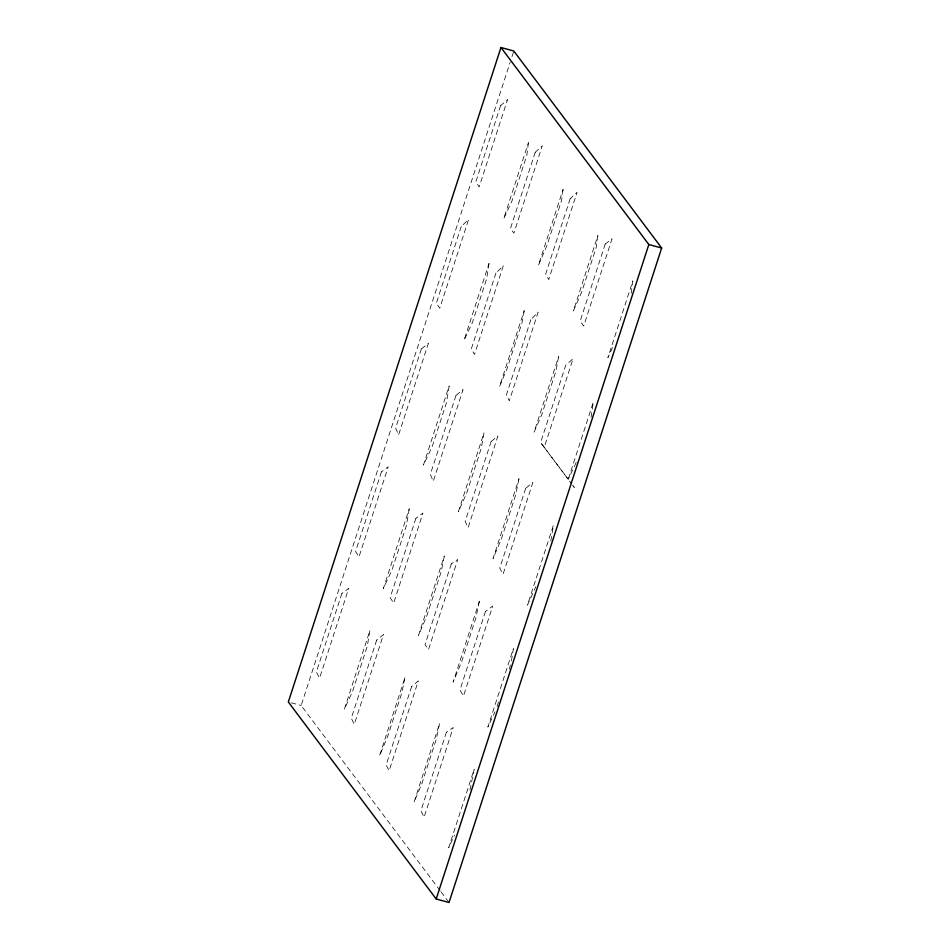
<?xml version="1.0" encoding="UTF-8"?>
<svg xmlns="http://www.w3.org/2000/svg" width="950" height="950" viewBox="0 0 950 950"><rect width="100%" height="100%" fill="white"/><g stroke="black" fill="none" stroke-linecap="round" stroke-linejoin="round"><path stroke-width="0.71" stroke-dasharray="4.75 3.56" d="M631.144 293.277L632.854 280.891L607.893 357.699L613.7 345.111M591.054 417.323L593.322 402.099L568.242 479.287L569.976 481.614M511.433 660.903L513.368 648.589L487.849 727.106L494.974 711.859M550.798 541.156L553.411 525.291L527.464 605.126L535.859 586.649M440.111 890.637L301.162 705.482L510.138 62.308M511.967 56.667L513.808 51.015M544.255 447.391L540.633 442.498L565.713 365.311L573.099 358.625L544.255 447.391L571.663 483.906M469.965 789.972L474.204 769.179L448.685 847.697L454.599 835.05M497.064 706.539L498.869 701.005M509.212 669.168L510.554 665.024M576.222 462.412L568.242 479.287L540.633 442.498M291.175 702.751L301.162 705.482M572.553 485.082L574.322 487.445L570.843 482.778M441.002 891.824L449.029 902.5M528.414 142.738L526.87 155.194L512.157 200.486L503.702 218.797L528.414 142.738M563.077 189.442L561.521 200.64L546.856 245.753L538.365 265.501L563.077 189.442M597.835 235.648L596.184 247.499L581.649 292.22L573.361 310.947L597.835 235.648M489.012 263.471L486.744 278.528L472.518 322.311L464.063 340.29L489.012 263.471M449.136 386.009L446.452 402.753L432.286 446.358L423.439 465.096L449.136 386.009M369.847 630.752L367.282 646.19L352.628 691.291L344.339 709.27L369.847 630.752M409.236 508.903L406.434 525.516L391.97 570.059L383.361 588.549L409.236 508.903M484.001 432.903L481.211 448.436L466.794 492.789L458.363 511.801L484.001 432.903M524.198 310.697L522.001 322.762L507.276 368.066L499.546 386.567L524.198 310.697M558.624 356.689L555.845 371.355L541.868 414.39L534.09 432.179L558.624 356.689M444.291 556.13L441.216 571.556L426.752 616.099L418.534 635.396L444.291 556.13M404.902 677.742L401.755 693.108L387.766 736.143L379.513 755.879L404.902 677.742M439.541 723.698L436.406 738.827L421.812 783.75L414.034 802.216L439.541 723.698M518.985 478.753L515.589 495.247L501.422 538.84L493.05 558.588L518.985 478.753M479.358 601.338L475.855 617.999L461.379 662.542L453.114 682.124L479.358 601.338M341.869 593.465L316.362 671.982L319.592 678.086L348.769 588.288L341.869 593.465M381.437 471.865L355.561 551.511L358.969 556.902L388.229 466.83L381.437 471.865M421.337 348.971L395.639 428.058L398.572 435.005L428.355 343.354L421.337 348.971M461.261 226.492L436.299 303.299L439.779 308.18L468.623 219.426L461.261 226.492M500.579 105.652L475.867 181.711L479.18 186.912L507.549 99.607L500.579 105.652M415.898 518.308L390.141 597.574L393.668 603.143L422.94 513.071L415.898 518.308M455.941 395.521L430.314 474.418L433.283 481.246L463.054 389.595L455.941 395.521M376.663 640.11L351.274 718.248L354.291 724.328L383.479 634.529L376.663 640.11M495.947 273.066L471.295 348.935L474.489 354.421L503.322 265.668L495.947 273.066M535.206 152.297L510.494 228.368L513.891 233.154L542.26 145.849L535.206 152.297M451.274 563.908L425.018 644.694L428.497 649.551L457.769 559.479L451.274 563.908M491.079 441.572L465.144 521.408L468.113 527.654L497.895 436.003L491.079 441.572M411.635 686.506L386.128 765.023L389.12 770.735L418.309 680.936L411.635 686.506M530.86 319.699L506.326 395.188L509.319 400.829L538.151 312.075L530.86 319.699M570.143 198.752L545.68 274.063L548.72 279.561L577.089 192.256L570.143 198.752M446.441 732.189L420.921 810.706L424.068 817.297L453.245 727.498L446.441 732.189M485.486 611.456L459.978 689.973L463.446 696.113L492.718 606.041L485.486 611.456M525.683 488.348L499.747 568.183L503.061 574.204L532.831 482.553L525.683 488.348M605.209 244.043L580.248 320.863L583.668 326.111L612.026 238.818L605.209 244.043"/><path stroke-width="1.43" d="M500.971 47.5L288.325 701.967L436.192 898.985L449.029 902.5L661.675 248.033L513.808 51.015L500.971 47.5L648.838 244.518L661.675 248.033M436.192 898.985L648.838 244.518"/></g></svg>
